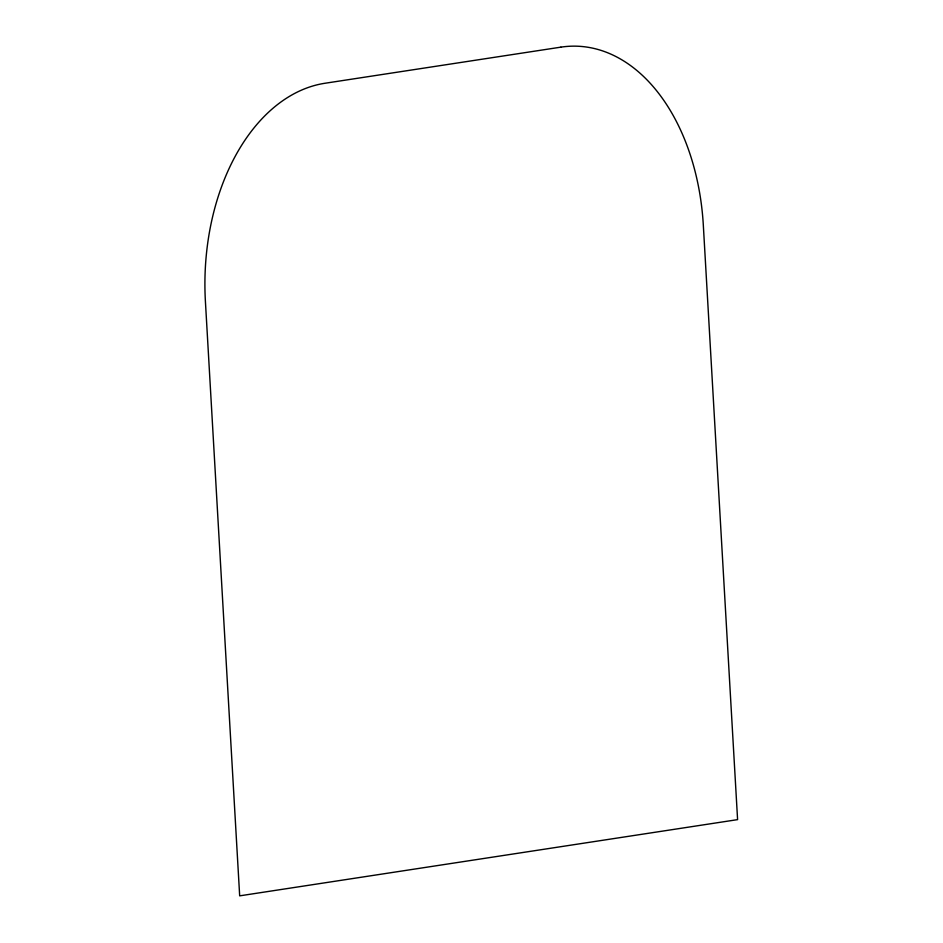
<?xml version="1.0" encoding="UTF-8"?>
<svg xmlns="http://www.w3.org/2000/svg" width="943" height="943" viewBox="0 0 943 943"><rect width="100%" height="100%" fill="white"/><g stroke="black" fill="none" stroke-linecap="round" stroke-linejoin="round"><path stroke-width="1.41" d="M560.873 47.15L325.005 83.255A199.162 131.501 -89.1 0 0 205.409 301.442L239.675 895.85L737.591 819.632L703.325 225.224A199.162 131.501 -89.1 0 0 560.873 47.15"/></g></svg>
